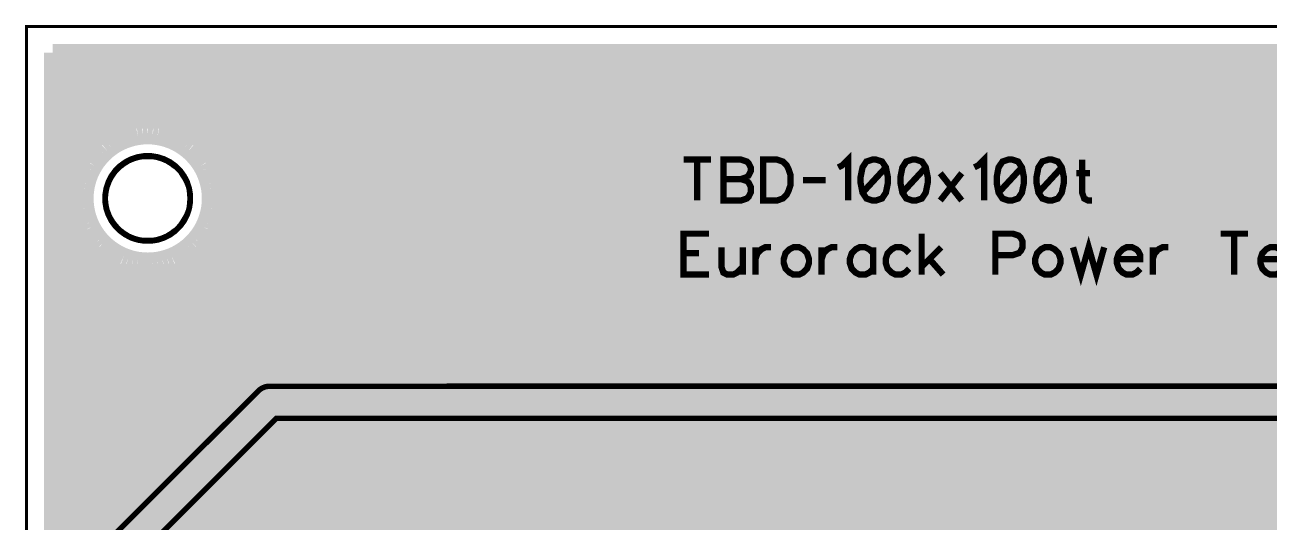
# Model space of a CAD drawing. Extents: x 0 to 3.94, y 0 to 3.94.
# Drawn here: x -0.002 to 1.831, y 3.207 to 3.939 of the extents above; entities that cross this region are included whole.
import ezdxf

# ---------------------------------------------------------------- set-up
doc = ezdxf.new("R2010")
doc.units = 0
for name, color, linetype in [('Board_Outline', 21, 'CONTINUOUS'), ('Bottom', 10, 'CONTINUOUS'), ('Drill_Bottom', 12, 'CONTINUOUS'), ('Drill_Top', 11, 'CONTINUOUS'), ('Edge_Bottom', 23, 'CONTINUOUS'), ('Edge_Top', 22, 'CONTINUOUS'), ('Top', 9, 'CONTINUOUS'), ('Top_Silk', 3, 'CONTINUOUS')]:
    doc.layers.add(name, color=color, linetype=linetype)

msp = doc.modelspace()

# ---------------------------------------------------------------- linework, layer by layer
at = {"layer": 'Board_Outline', "linetype": 'CONTINUOUS', "const_width": 0.0047}
msp.add_lwpolyline([(0, 0), (3.937, 0), (3.937, 3.937), (0, 3.937), (0, 0)], dxfattribs=at)
at = {"layer": 'Bottom', "linetype": 'CONTINUOUS', "const_width": 0.025}
for points in [[(3.8985, 3.8985), (0.0385, 3.8985)], [(0.0385, 3.8985), (0.0385, 0.0385)], [(0.041, 3.8737), (3.896, 3.8737)], [(0.041, 3.8488), (2.5691, 3.8488)], [(0.041, 3.8239), (2.5373, 3.8239)], [(0.041, 3.799), (2.5241, 3.799)], [(0.041, 3.7742), (0.1586, 3.7742)], [(0.1304, 3.7623), (0.1367, 3.7658)], [(0.1367, 3.7658), (0.1433, 3.7688)], [(0.1433, 3.7688), (0.1501, 3.7713)], [(0.1501, 3.7713), (0.1571, 3.7733)], [(0.1571, 3.7733), (0.1642, 3.7747)], [(0.1642, 3.7747), (0.1714, 3.7756)], [(0.1714, 3.7756), (0.1786, 3.7759)], [(0.1786, 3.7759), (0.1858, 3.7756)], [(0.1858, 3.7756), (0.193, 3.7747)], [(0.193, 3.7747), (0.2001, 3.7733)], [(0.1986, 3.7742), (2.5205, 3.7742)], [(0.2001, 3.7733), (0.2071, 3.7713)], [(0.2071, 3.7713), (0.2139, 3.7688)], [(0.2139, 3.7688), (0.2205, 3.7658)], [(0.2205, 3.7658), (0.2268, 3.7623)], [(0.041, 3.7493), (0.1114, 3.7493)], [(0.1085, 3.7435), (0.1134, 3.7488)], [(0.1134, 3.7488), (0.1187, 3.7538)], [(0.1187, 3.7538), (0.1244, 3.7582)], [(0.1244, 3.7582), (0.1304, 3.7623)], [(0.2268, 3.7623), (0.2328, 3.7582)], [(0.2328, 3.7582), (0.2385, 3.7538)], [(0.2385, 3.7538), (0.2438, 3.7488)], [(0.2438, 3.7488), (0.2487, 3.7435)], [(0.2459, 3.7493), (2.5205, 3.7493)], [(0.0964, 3.7255), (0.1, 3.7318)], [(0.1, 3.7318), (0.104, 3.7378)], [(0.104, 3.7378), (0.1085, 3.7435)], [(0.2487, 3.7435), (0.2532, 3.7378)], [(0.2532, 3.7378), (0.2573, 3.7318)], [(0.2573, 3.7318), (0.2608, 3.7255)], [(0.041, 3.7244), (0.0934, 3.7244)], [(0.0889, 3.7051), (0.0909, 3.7121)], [(0.0909, 3.7121), (0.0934, 3.7189)], [(0.0934, 3.7189), (0.0964, 3.7255)], [(0.2608, 3.7255), (0.2638, 3.7189)], [(0.2638, 3.7244), (2.5268, 3.7244)], [(0.2638, 3.7189), (0.2663, 3.7121)], [(0.2663, 3.7121), (0.2683, 3.7051)], [(0.041, 3.6996), (0.0853, 3.6996)], [(0.0864, 3.6836), (0.0867, 3.6909)], [(0.0867, 3.6909), (0.0875, 3.698)], [(0.0875, 3.698), (0.0889, 3.7051)], [(0.2683, 3.7051), (0.2697, 3.698)], [(0.2697, 3.698), (0.2706, 3.6909)], [(0.2706, 3.6909), (0.2708, 3.6836)], [(0.272, 3.6996), (2.5481, 3.6996)], [(0.041, 3.6747), (0.0843, 3.6747)], [(0.0867, 3.6764), (0.0864, 3.6836)], [(0.0875, 3.6692), (0.0867, 3.6764)], [(0.2706, 3.6764), (0.2697, 3.6692)], [(0.2708, 3.6836), (0.2706, 3.6764)], [(0.2729, 3.6747), (2.5481, 3.6747)], [(0.0889, 3.6621), (0.0875, 3.6692)], [(0.0909, 3.6551), (0.0889, 3.6621)], [(0.0934, 3.6483), (0.0909, 3.6551)], [(0.2663, 3.6551), (0.2638, 3.6483)], [(0.2683, 3.6621), (0.2663, 3.6551)], [(0.2697, 3.6692), (0.2683, 3.6621)], [(0.041, 3.6498), (0.0903, 3.6498)], [(0.0964, 3.6417), (0.0934, 3.6483)], [(0.1, 3.6354), (0.0964, 3.6417)], [(0.104, 3.6294), (0.1, 3.6354)], [(0.2573, 3.6354), (0.2532, 3.6294)], [(0.2608, 3.6417), (0.2573, 3.6354)], [(0.2638, 3.6483), (0.2608, 3.6417)], [(0.2669, 3.6498), (2.5481, 3.6498)], [(0.041, 3.625), (0.1049, 3.625)], [(0.1085, 3.6237), (0.104, 3.6294)], [(0.1134, 3.6184), (0.1085, 3.6237)], [(0.1187, 3.6135), (0.1134, 3.6184)], [(0.2438, 3.6184), (0.2385, 3.6135)], [(0.2487, 3.6237), (0.2438, 3.6184)], [(0.2532, 3.6294), (0.2487, 3.6237)], [(0.2523, 3.625), (2.5481, 3.625)], [(0.041, 3.6001), (0.1369, 3.6001)], [(0.1244, 3.609), (0.1187, 3.6135)], [(0.1304, 3.605), (0.1244, 3.609)], [(0.1367, 3.6014), (0.1304, 3.605)], [(0.1433, 3.5984), (0.1367, 3.6014)], [(0.2205, 3.6014), (0.2139, 3.5984)], [(0.2202, 3.6001), (2.5481, 3.6001)], [(0.2268, 3.605), (0.2205, 3.6014)], [(0.2328, 3.609), (0.2268, 3.605)], [(0.2385, 3.6135), (0.2328, 3.609)], [(0.1501, 3.5959), (0.1433, 3.5984)], [(0.1571, 3.5939), (0.1501, 3.5959)], [(0.1642, 3.5925), (0.1571, 3.5939)], [(0.1714, 3.5917), (0.1642, 3.5925)], [(0.1786, 3.5914), (0.1714, 3.5917)], [(0.1858, 3.5917), (0.1786, 3.5914)], [(0.193, 3.5925), (0.1858, 3.5917)], [(0.2001, 3.5939), (0.193, 3.5925)], [(0.2071, 3.5959), (0.2001, 3.5939)], [(0.2139, 3.5984), (0.2071, 3.5959)], [(0.041, 3.5752), (2.5481, 3.5752)], [(0.041, 3.5504), (2.5481, 3.5504)], [(0.041, 3.5255), (2.5481, 3.5255)], [(0.041, 3.5006), (2.5481, 3.5006)], [(0.041, 3.4758), (2.5481, 3.4758)], [(0.041, 3.4509), (2.5363, 3.4509)], [(0.041, 3.426), (2.5207, 3.426)], [(0.041, 3.4011), (2.5205, 3.4011)], [(0.041, 3.3763), (2.5222, 3.3763)], [(0.041, 3.3514), (2.531, 3.3514)], [(0.041, 3.3265), (2.5536, 3.3265)], [(0.041, 3.3017), (3.896, 3.3017)], [(0.041, 3.2768), (3.896, 3.2768)], [(0.041, 3.2519), (3.896, 3.2519)], [(0.041, 3.2271), (3.896, 3.2271)], [(0.041, 3.2022), (3.896, 3.2022)]]:
    msp.add_lwpolyline(points, dxfattribs=at)
at = {"layer": 'Drill_Bottom'}
msp.add_circle((0.1786, 3.6836), 0.0591, dxfattribs=at)
at = {"layer": 'Drill_Top'}
msp.add_circle((0.1786, 3.6836), 0.0591, dxfattribs=at)
at = {"layer": 'Edge_Bottom', "linetype": 'CONTINUOUS', "const_width": 0.008}
msp.add_lwpolyline([(0.2415, 3.6787), (0.2399, 3.6689), (0.2369, 3.6595), (0.2324, 3.6507), (0.2266, 3.6427), (0.2196, 3.6357), (0.2116, 3.6299), (0.2027, 3.6254), (0.1933, 3.6223), (0.1836, 3.6208), (0.1737, 3.6208), (0.1639, 3.6223), (0.1545, 3.6254), (0.1457, 3.6299), (0.1377, 3.6357), (0.1307, 3.6427), (0.1248, 3.6507), (0.1204, 3.6595), (0.1173, 3.6689), (0.1157, 3.6787), (0.1157, 3.6886), (0.1173, 3.6983), (0.1204, 3.7077), (0.1248, 3.7166), (0.1307, 3.7246), (0.1377, 3.7316), (0.1457, 3.7374), (0.1545, 3.7419), (0.1639, 3.7449), (0.1737, 3.7465), (0.1836, 3.7465), (0.1933, 3.7449), (0.2027, 3.7419), (0.2116, 3.7374), (0.2196, 3.7316), (0.2266, 3.7246), (0.2324, 3.7166), (0.2369, 3.7077), (0.2399, 3.6983), (0.2415, 3.6886), (0.2415, 3.6787)], dxfattribs=at)
at = {"layer": 'Edge_Top', "linetype": 'CONTINUOUS', "const_width": 0.008}
for points in [[(0.2415, 3.6787), (0.2399, 3.6689), (0.2369, 3.6595), (0.2324, 3.6507), (0.2266, 3.6427), (0.2196, 3.6357), (0.2116, 3.6299), (0.2027, 3.6254), (0.1933, 3.6223), (0.1836, 3.6208), (0.1737, 3.6208), (0.1639, 3.6223), (0.1545, 3.6254), (0.1457, 3.6299), (0.1377, 3.6357), (0.1307, 3.6427), (0.1248, 3.6507), (0.1204, 3.6595), (0.1173, 3.6689), (0.1157, 3.6787), (0.1157, 3.6886), (0.1173, 3.6983), (0.1204, 3.7077), (0.1248, 3.7166), (0.1307, 3.7246), (0.1377, 3.7316), (0.1457, 3.7374), (0.1545, 3.7419), (0.1639, 3.7449), (0.1737, 3.7465), (0.1836, 3.7465), (0.1933, 3.7449), (0.2027, 3.7419), (0.2116, 3.7374), (0.2196, 3.7316), (0.2266, 3.7246), (0.2324, 3.7166), (0.2369, 3.7077), (0.2399, 3.6983), (0.2415, 3.6886), (0.2415, 3.6787)], [(0.3035, 1.2847), (0.3036, 2.0453), (0.3047, 2.0508), (0.307, 2.0558), (0.3105, 2.0602), (0.3645, 2.1142), (0.1414, 2.1143), (0.136, 2.1154), (0.1309, 2.1177), (0.1266, 2.1212), (0.0911, 2.1567), (0.088, 2.1613), (0.0861, 2.1666), (0.0854, 2.1721), (0.0855, 3.1361), (0.0866, 3.1416), (0.0889, 3.1466), (0.0924, 3.151), (0.3427, 3.4012), (0.3474, 3.4043), (0.3526, 3.4063), (0.3581, 3.4069), (2.5522, 3.407)], [(2.5636, 3.3596), (0.368, 3.3596), (0.1328, 3.1244)]]:
    msp.add_lwpolyline(points, dxfattribs=at)
at = {"layer": 'Top', "linetype": 'CONTINUOUS', "const_width": 0.0394}
for points in [[(0.1091, 3.1342), (0.3581, 3.3832)], [(0.3581, 3.3832), (2.6034, 3.3832)]]:
    msp.add_lwpolyline(points, dxfattribs=at)
at = {"layer": 'Top_Silk', "linetype": 'CONTINUOUS', "const_width": 0.0093}
for points in [[(0.968, 3.7409), (1.0082, 3.7409)], [(0.9881, 3.7409), (0.9881, 3.6806)], [(1.0268, 3.7409), (1.0268, 3.6806), (1.0526, 3.6806), (1.0612, 3.6835), (1.0641, 3.6864), (1.0669, 3.6921), (1.0669, 3.7007), (1.0641, 3.7065), (1.0612, 3.7093), (1.0526, 3.7122), (1.0612, 3.7151), (1.0641, 3.7179), (1.0669, 3.7236), (1.0669, 3.7294), (1.0641, 3.7351), (1.0612, 3.738), (1.0526, 3.7409), (1.0268, 3.7409)], [(1.0855, 3.7409), (1.0855, 3.6806), (1.1056, 3.6806), (1.1142, 3.6835), (1.12, 3.6892), (1.1228, 3.695), (1.1257, 3.7036), (1.1257, 3.7179), (1.1228, 3.7266), (1.12, 3.7323), (1.1142, 3.738), (1.1056, 3.7409), (1.0855, 3.7409)], [(1.1959, 3.7294), (1.2016, 3.7323), (1.2103, 3.7408), (1.2103, 3.6806)], [(1.246, 3.7408), (1.2374, 3.738), (1.2317, 3.7294), (1.2288, 3.715), (1.2288, 3.7064), (1.2317, 3.6921), (1.2374, 3.6835), (1.246, 3.6806), (1.2517, 3.6806), (1.2604, 3.6835), (1.2661, 3.6921), (1.269, 3.7064), (1.269, 3.715), (1.2661, 3.7294), (1.2604, 3.738), (1.2517, 3.7408), (1.246, 3.7408)], [(1.3048, 3.7408), (1.2961, 3.738), (1.2904, 3.7294), (1.2875, 3.715), (1.2875, 3.7064), (1.2904, 3.6921), (1.2961, 3.6835), (1.3048, 3.6806), (1.3105, 3.6806), (1.3191, 3.6835), (1.3248, 3.6921), (1.3277, 3.7064), (1.3277, 3.715), (1.3248, 3.7294), (1.3191, 3.738), (1.3105, 3.7408), (1.3048, 3.7408)], [(1.3963, 3.7294), (1.4021, 3.7323), (1.4107, 3.7408), (1.4107, 3.6806)], [(1.4465, 3.7408), (1.4379, 3.738), (1.4321, 3.7294), (1.4293, 3.715), (1.4293, 3.7064), (1.4321, 3.6921), (1.4379, 3.6835), (1.4465, 3.6806), (1.4522, 3.6806), (1.4608, 3.6835), (1.4665, 3.6921), (1.4694, 3.7064), (1.4694, 3.715), (1.4665, 3.7294), (1.4608, 3.738), (1.4522, 3.7408), (1.4465, 3.7408)], [(1.5052, 3.7408), (1.4966, 3.738), (1.4908, 3.7294), (1.488, 3.715), (1.488, 3.7064), (1.4908, 3.6921), (1.4966, 3.6835), (1.5052, 3.6806), (1.5109, 3.6806), (1.5195, 3.6835), (1.5252, 3.6921), (1.5282, 3.7064), (1.5282, 3.715), (1.5252, 3.7294), (1.5195, 3.738), (1.5109, 3.7408), (1.5052, 3.7408)], [(1.5553, 3.7409), (1.5553, 3.6921), (1.5582, 3.6835), (1.5639, 3.6806), (1.5696, 3.6806)], [(1.2661, 3.7294), (1.2317, 3.6921)], [(1.3248, 3.7294), (1.2904, 3.6921)], [(1.3462, 3.7208), (1.3778, 3.6806)], [(1.3778, 3.7208), (1.3462, 3.6806)], [(1.4665, 3.7294), (1.4321, 3.6921)], [(1.5252, 3.7294), (1.4908, 3.6921)], [(1.5467, 3.7208), (1.5668, 3.7208)], [(1.0268, 3.7122), (1.0526, 3.7122)], [(1.1442, 3.7107), (1.1774, 3.7107)], [(1.0053, 3.6317), (0.968, 3.6317), (0.968, 3.5714), (1.0053, 3.5714)], [(1.3188, 3.6317), (1.3188, 3.5714)], [(1.4273, 3.6001), (1.4531, 3.6001), (1.4617, 3.6029), (1.4646, 3.6059), (1.4675, 3.6116), (1.4675, 3.6202), (1.4646, 3.6259), (1.4617, 3.6288), (1.4531, 3.6317), (1.4273, 3.6317), (1.4273, 3.5714)], [(1.7591, 3.6317), (1.7993, 3.6317)], [(1.7792, 3.6317), (1.7792, 3.5714)], [(1.0238, 3.6116), (1.0238, 3.5828), (1.0267, 3.5743), (1.0325, 3.5714), (1.0411, 3.5714), (1.0468, 3.5743), (1.0554, 3.5828)], [(1.0554, 3.6116), (1.0554, 3.5714)], [(1.0739, 3.6116), (1.0739, 3.5714)], [(1.0739, 3.5943), (1.0768, 3.6029), (1.0826, 3.6087), (1.0883, 3.6116), (1.0969, 3.6116)], [(1.1298, 3.6116), (1.1241, 3.6087), (1.1183, 3.6029), (1.1155, 3.5943), (1.1155, 3.5886), (1.1183, 3.58), (1.1241, 3.5743), (1.1298, 3.5714), (1.1384, 3.5714), (1.1442, 3.5743), (1.1499, 3.58), (1.1528, 3.5886), (1.1528, 3.5943), (1.1499, 3.6029), (1.1442, 3.6087), (1.1384, 3.6116), (1.1298, 3.6116)], [(1.1713, 3.6116), (1.1713, 3.5714)], [(1.1713, 3.5943), (1.1743, 3.6029), (1.18, 3.6087), (1.1857, 3.6116), (1.1944, 3.6116)], [(1.2473, 3.6029), (1.2416, 3.6087), (1.2358, 3.6116), (1.2273, 3.6116), (1.2215, 3.6087), (1.2158, 3.6029), (1.2129, 3.5943), (1.2129, 3.5886), (1.2158, 3.58), (1.2215, 3.5743), (1.2273, 3.5714), (1.2358, 3.5714), (1.2416, 3.5743), (1.2473, 3.58)], [(1.2473, 3.6116), (1.2473, 3.5714)], [(1.3003, 3.6029), (1.2945, 3.6087), (1.2888, 3.6116), (1.2802, 3.6116), (1.2745, 3.6087), (1.2687, 3.6029), (1.2658, 3.5943), (1.2658, 3.5886), (1.2687, 3.58), (1.2745, 3.5743), (1.2802, 3.5714), (1.2888, 3.5714), (1.2945, 3.5743), (1.3003, 3.58)], [(1.3476, 3.6116), (1.3188, 3.5828)], [(1.5003, 3.6116), (1.4946, 3.6087), (1.4888, 3.6029), (1.486, 3.5943), (1.486, 3.5886), (1.4888, 3.58), (1.4946, 3.5743), (1.5003, 3.5714), (1.5089, 3.5714), (1.5147, 3.5743), (1.5204, 3.58), (1.5233, 3.5886), (1.5233, 3.5943), (1.5204, 3.6029), (1.5147, 3.6087), (1.5089, 3.6116), (1.5003, 3.6116)], [(1.5418, 3.6116), (1.5533, 3.5714), (1.5648, 3.6116), (1.5763, 3.5714), (1.5877, 3.6116)], [(1.6063, 3.5943), (1.6407, 3.5943), (1.6407, 3.6001), (1.6378, 3.6059), (1.635, 3.6087), (1.6292, 3.6116), (1.6206, 3.6116), (1.6149, 3.6087), (1.6091, 3.6029), (1.6063, 3.5943), (1.6063, 3.5886), (1.6091, 3.58), (1.6149, 3.5743), (1.6206, 3.5714), (1.6292, 3.5714), (1.635, 3.5743), (1.6407, 3.58)], [(1.6592, 3.6116), (1.6592, 3.5714)], [(1.6592, 3.5943), (1.6621, 3.6029), (1.6678, 3.6087), (1.6736, 3.6116), (1.6822, 3.6116)], [(1.8178, 3.5943), (1.8522, 3.5943), (1.8522, 3.6001), (1.8494, 3.6059), (1.8465, 3.6087), (1.8408, 3.6116), (1.8321, 3.6116), (1.8264, 3.6087), (1.8207, 3.6029), (1.8178, 3.5943), (1.8178, 3.5886), (1.8207, 3.58), (1.8264, 3.5743), (1.8321, 3.5714), (1.8408, 3.5714), (1.8465, 3.5743), (1.8522, 3.58)], [(0.968, 3.6029), (0.991, 3.6029)], [(1.3303, 3.5943), (1.3504, 3.5714)]]:
    msp.add_lwpolyline(points, dxfattribs=at)

doc.saveas('drawing.dxf')
